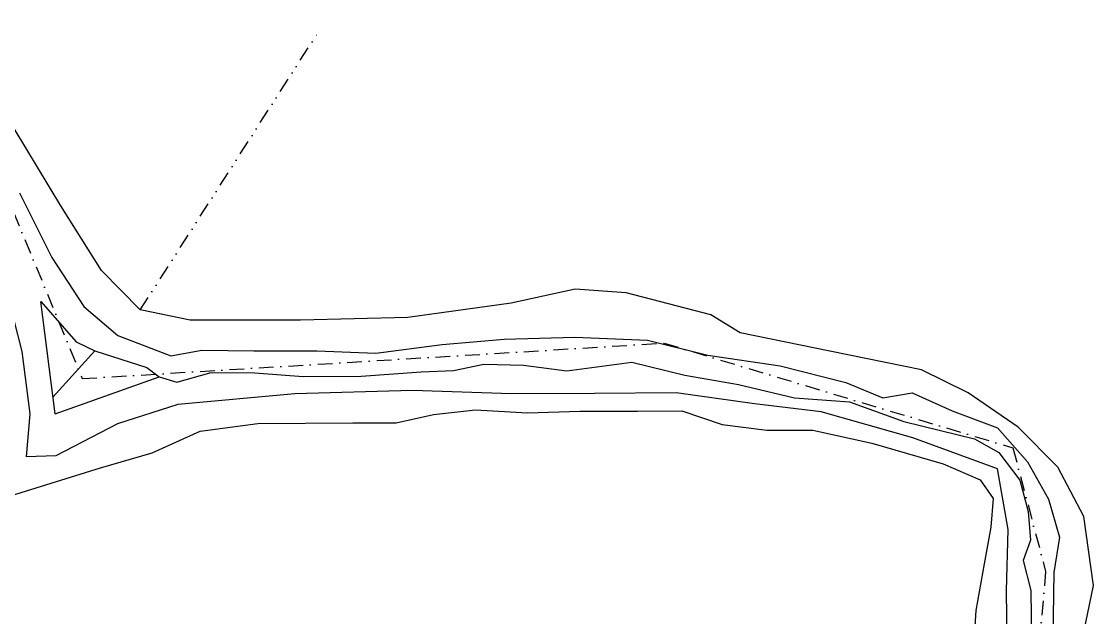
# Model space of a CAD drawing. Header units: metres. Extents: x 307096 to 311250, y 1932270 to 1936190.
# Drawn here: x 310227.6 to 310594.7, y 1934863 to 1935067.2 of the extents above; entities that cross this region are included whole.
import ezdxf

# ---------------------------------------------------------------- set-up
doc = ezdxf.new("R2010")
doc.units = ezdxf.units.M
doc.linetypes.add('DASHDOT', pattern=[1, 0.5, -0.25, 0, -0.25])
doc.linetypes.add('DIVIDE', pattern=[1.25, 0.5, -0.25, 0, -0.25, 0, -0.25])
for name, color, linetype in [('LINE_WATER', 4, 'Continuous'), ('POLY_WATER', 4, 'Continuous'), ('V_BOUND_STREAM_LINE', 7, 'DASHDOT'), ('V_DIVIDE_LINE', 7, 'DIVIDE')]:
    doc.layers.add(name, color=color, linetype=linetype)

msp = doc.modelspace()

# ---------------------------------------------------------------- linework, layer by layer
at = {"layer": 'LINE_WATER'}
for p, q in [((310227.02, 1935008.47), (310238.1, 1934986.3)), ((310238.1, 1934986.3), (310249.06, 1934969.52)), ((310227.89, 1934954.1), (310221.24, 1934980.01)), ((310239.18, 1934932.82), (310234.24, 1934971.3)), ((310234.24, 1934971.3), (310246.42, 1934957.46)), ((310249.06, 1934969.52), (310260.61, 1934959.67)), ((310246.42, 1934957.46), (310252.72, 1934954.36)), ((310260.61, 1934959.67), (310278.77, 1934952.63)), ((310371.72, 1934956.55), (310392.94, 1934958.33)), ((310392.94, 1934958.33), (310417.14, 1934959)), ((310417.14, 1934959), (310441.97, 1934957.98)), ((310441.97, 1934957.98), (310462.61, 1934952.84)), ((310230.67, 1934932.79), (310227.89, 1934954.1)), ((310238.44, 1934938.56), (310252.72, 1934954.36)), ((310252.72, 1934954.36), (310270.61, 1934948.68)), ((310278.77, 1934952.63), (310289.38, 1934954.55)), ((310289.38, 1934954.55), (310307.18, 1934954.4)), ((310307.18, 1934954.4), (310328.75, 1934954.4)), ((310328.75, 1934954.4), (310349.03, 1934953.58)), ((310349.03, 1934953.58), (310371.72, 1934956.55)), ((310375.6, 1934947.59), (310385.97, 1934949.85)), ((310385.97, 1934949.85), (310399.59, 1934949.51)), ((310414.35, 1934947.52), (310436.64, 1934950.45)), ((310436.64, 1934950.45), (310454.74, 1934946.06)), ((310462.61, 1934952.84), (310487.44, 1934949.27)), ((310270.61, 1934948.68), (310274.86, 1934945.5)), ((310280.85, 1934943.67), (310292.58, 1934946.96)), ((310292.58, 1934946.96), (310307.52, 1934946.78)), ((310307.52, 1934946.78), (310324.05, 1934945.62)), ((310343.94, 1934945.73), (310364.54, 1934947.16)), ((310364.54, 1934947.16), (310375.6, 1934947.59)), ((310399.59, 1934949.51), (310414.35, 1934947.52)), ((310454.74, 1934946.06), (310473.11, 1934942.82)), ((310487.44, 1934949.27), (310509.9, 1934943.53)), ((310239.18, 1934932.82), (310274.86, 1934945.5)), ((310274.86, 1934945.5), (310280.85, 1934943.67)), ((310324.05, 1934945.62), (310343.94, 1934945.73)), ((310473.11, 1934942.82), (310492.29, 1934938.32)), ((310509.9, 1934943.53), (310522.6, 1934938.26)), ((310321.26, 1934939.61), (310281.17, 1934935.98)), ((310361.54, 1934940.82), (310321.26, 1934939.61)), ((310395.43, 1934939.62), (310361.54, 1934940.82)), ((310423.83, 1934939.73), (310395.43, 1934939.62)), ((310451.79, 1934940.03), (310423.83, 1934939.73)), ((310478.66, 1934936.18), (310451.79, 1934940.03)), ((310522.6, 1934938.26), (310532.65, 1934939.98)), ((310532.65, 1934939.98), (310546.33, 1934933.8)), ((310281.17, 1934935.98), (310260.57, 1934929.37)), ((310501.51, 1934933.49), (310478.66, 1934936.18)), ((310492.29, 1934938.32), (310511.21, 1934936.85)), ((310511.21, 1934936.85), (310529.8, 1934930.21)), ((310229.34, 1934918.12), (310230.67, 1934932.79)), ((310532.8, 1934924.53), (310501.51, 1934933.49)), ((310546.33, 1934933.8), (310561.79, 1934927.98)), ((310260.57, 1934929.37), (310239.46, 1934918.47)), ((310529.8, 1934930.21), (310553.99, 1934924.21)), ((310561.79, 1934927.98), (310572.08, 1934916.37)), ((310561.82, 1934914.01), (310532.8, 1934924.53)), ((310553.99, 1934924.21), (310562.26, 1934919.59)), ((310239.46, 1934918.47), (310229.34, 1934918.12)), ((310562.26, 1934919.59), (310569.43, 1934910.04)), ((310565.47, 1934893.21), (310561.82, 1934914.01)), ((310572.08, 1934916.37), (310579.29, 1934903.6)), ((310569.43, 1934910.04), (310572.32, 1934899.39)), ((310579.29, 1934903.6), (310583.11, 1934890.51)), ((310572.32, 1934899.39), (310573.16, 1934889.54)), ((310564.91, 1934872.24), (310565.47, 1934893.21)), ((310573.16, 1934889.54), (310570.65, 1934882.59)), ((310583.11, 1934890.51), (310581.12, 1934878.43)), ((310570.65, 1934882.59), (310573.21, 1934872.34)), ((310581.12, 1934878.43), (310580.85, 1934863.47)), ((310565.13, 1934852.99), (310564.91, 1934872.24)), ((310573.21, 1934872.34), (310573.44, 1934854.43)), ((310580.85, 1934863.47), (310581.13, 1934848.73))]:
    msp.add_line(p, q, dxfattribs=at)
at = {"layer": 'POLY_WATER'}
for p, q in [((310241.1, 1935003.97), (310225.12, 1935030.5)), ((310255.09, 1934981.88), (310241.1, 1935003.97)), ((310268.3, 1934968.37), (310255.09, 1934981.88)), ((310417.22, 1934975.47), (310395.3, 1934970.72)), ((310434.66, 1934974.25), (310417.22, 1934975.47)), ((310463.67, 1934966.7), (310434.66, 1934974.25)), ((310285.37, 1934964.87), (310268.3, 1934968.37)), ((310395.3, 1934970.72), (310359.98, 1934965.8)), ((310323.15, 1934964.9), (310285.37, 1934964.87)), ((310359.98, 1934965.8), (310323.15, 1934964.9)), ((310473.78, 1934960.58), (310463.67, 1934966.7)), ((310504.46, 1934954.27), (310473.78, 1934960.58)), ((310535.78, 1934947.89), (310504.46, 1934954.27)), ((310551.76, 1934940.01), (310535.78, 1934947.89)), ((310568.88, 1934928.28), (310551.76, 1934940.01)), ((310355.99, 1934929.73), (310368.78, 1934932.57)), ((310368.78, 1934932.57), (310383.1, 1934934.2)), ((310383.1, 1934934.2), (310400.93, 1934933.19)), ((310400.93, 1934933.19), (310418.92, 1934933.68)), ((310418.92, 1934933.68), (310438.52, 1934933.71)), ((310438.52, 1934933.71), (310453.75, 1934933.88)), ((310453.75, 1934933.88), (310467.57, 1934929.2)), ((310288.87, 1934926.88), (310308.59, 1934929.46)), ((310308.59, 1934929.46), (310341.08, 1934929.67)), ((310341.08, 1934929.67), (310355.99, 1934929.73)), ((310467.57, 1934929.2), (310482.89, 1934927.25)), ((310582.45, 1934914.59), (310568.88, 1934928.28)), ((310272.43, 1934919.42), (310288.87, 1934926.88)), ((310482.89, 1934927.25), (310498.55, 1934927.22)), ((310498.55, 1934927.22), (310518.75, 1934922.8)), ((310518.75, 1934922.8), (310543.22, 1934915.66)), ((310254.73, 1934914.36), (310272.43, 1934919.42)), ((310224.3, 1934904.86), (310254.73, 1934914.36)), ((310543.22, 1934915.66), (310555.9, 1934910.2)), ((310591.44, 1934897.65), (310582.45, 1934914.59)), ((310555.9, 1934910.2), (310560.3, 1934903.77)), ((310560.3, 1934903.77), (310559.51, 1934893.94)), ((310594.72, 1934873.97), (310591.44, 1934897.65)), ((310559.51, 1934893.94), (310557.22, 1934881.39)), ((310557.22, 1934881.39), (310554.43, 1934865.41)), ((310588.22, 1934842.94), (310594.72, 1934873.97)), ((310554.43, 1934865.41), (310553.15, 1934846.41))]:
    msp.add_line(p, q, dxfattribs=at)
at = {"layer": 'V_BOUND_STREAM_LINE', "ltscale": 10}
for p, q in [((310197.96, 1935067.16), (310248.49, 1934944.86)), ((310248.49, 1934944.86), (310447.68, 1934957.01)), ((310447.68, 1934957.01), (310567.13, 1934921.13)), ((310567.13, 1934921.13), (310578.31, 1934878.85)), ((310578.31, 1934878.85), (310564.22, 1934716.06))]:
    msp.add_line(p, q, dxfattribs=at)
at = {"layer": 'V_DIVIDE_LINE', "ltscale": 10}
msp.add_line((310268.3, 1934968.37), (310329.33, 1935063.61), dxfattribs=at)

doc.saveas('drawing.dxf')
